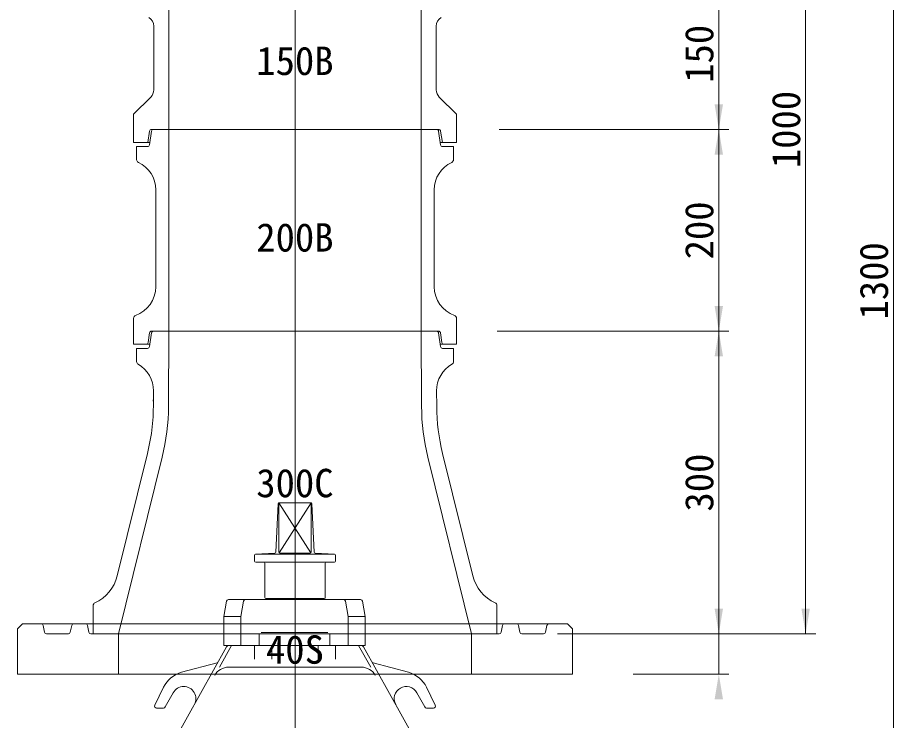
# Model space of a CAD drawing. Units: millimetres, scale not verified. Extents: x -6861 to 6861, y -3554 to 3095.
# Drawn here: x 2948 to 3816, y 85 to 782 of the extents above; entities that cross this region are included whole.
import ezdxf
from ezdxf.enums import TextEntityAlignment as Align

# ---------------------------------------------------------------- set-up
doc = ezdxf.new("R2010")
doc.units = ezdxf.units.MM
doc.header["$LTSCALE"] = 20
for name, color, linetype, lineweight in [('0-4_TEMP', 3, 'Continuous', 18), ('0-5_細線', 7, 'Continuous', 18), ('0-6_仕切弁', 7, 'Continuous', 18), ('0-7_寸法', 1, 'Continuous', 18)]:
    doc.layers.add(name, color=color, linetype=linetype, lineweight=lineweight)
doc.layers.add('0-8_注釈', color=1, linetype='Continuous')
doc.styles.add('ＭＳ ゴシック', font='')
doc.styles.get('ＭＳ ゴシック').set_extended_font_data('MS Gothic')

msp = doc.modelspace()

# ---------------------------------------------------------------- linework, layer by layer
at = {"layer": '0-4_TEMP'}
for p, q in [((3222.8, 870.78), (3222.8, 657.78)), ((3222.8, 820.78), (3222.8, 657.78)), ((3222.8, 670.78), (3222.8, 457.78)), ((3222.8, 670.78), (3222.8, 457.78)), ((3222.8, 470.78), (3222.8, 170.78)), ((3222.8, 448.51), (3222.8, -524.63)), ((3222.8, -429.22), (3222.8, 325.78))]:
    msp.add_line(p, q, dxfattribs=at)
at = {"layer": '0-5_細線'}
for p, q in [((3097.8, 820.78), (3097.8, 670.78)), ((3347.8, 820.78), (3347.8, 670.78)), ((3082.8, 709.92), (3082.8, 773.06)), ((3362.8, 773.06), (3362.8, 709.92)), ((3062.8, 685.78), (3079.87, 702.85)), ((3365.73, 702.85), (3382.8, 685.78)), ((3062.8, 685.78), (3062.8, 657.78)), ((3382.8, 685.78), (3382.8, 657.78)), ((3078.54, 669.08), (3076.8, 657.78)), ((3078.55, 655.49), (3080.55, 669.07)), ((3080.51, 670.78), (3222.8, 670.78)), ((3082.52, 670.78), (3363.07, 670.78)), ((3097.8, 670.78), (3097.8, 470.78)), ((3365.08, 670.78), (3222.8, 670.78)), ((3347.8, 670.78), (3347.8, 470.78)), ((3365.05, 669.07), (3367.05, 655.49)), ((3367.06, 669.08), (3368.8, 657.78)), ((3062.8, 657.78), (3078.89, 657.78)), ((3076.57, 653.78), (3065.8, 653.78)), ((3065.8, 640.75), (3065.8, 653.78)), ((3366.71, 657.78), (3382.8, 657.78)), ((3379.8, 653.78), (3369.02, 653.78)), ((3379.8, 653.78), (3379.8, 640.75)), ((3084.8, 514.69), (3084.8, 610.87)), ((3360.8, 610.87), (3360.8, 514.69)), ((3062.8, 457.78), (3062.8, 483.58)), ((3382.8, 483.58), (3382.8, 457.78)), ((3078.55, 469.05), (3077.21, 459.5)), ((3078.55, 455.49), (3080.55, 469.07)), ((3080.54, 470.78), (3222.8, 470.78)), ((3082.52, 470.78), (3363.07, 470.78)), ((3097.43, 396.44), (3097.8, 470.78)), ((3365.06, 470.78), (3222.8, 470.78)), ((3348.17, 396.44), (3347.8, 470.78)), ((3365.05, 469.07), (3367.05, 455.49)), ((3367.04, 469.05), (3368.38, 459.5)), ((3062.8, 457.78), (3078.89, 457.78)), ((3065.8, 453.78), (3076.57, 453.78)), ((3065.8, 453.78), (3065.8, 440.58)), ((3366.71, 457.78), (3382.8, 457.78)), ((3379.8, 453.78), (3369.02, 453.78)), ((3379.8, 453.78), (3379.8, 440.58)), ((3082.5, 411.73), (3082.43, 396.52)), ((3363.18, 396.48), (3363.1, 411.74)), ((3076.57, 349.47), (3046.56, 228.22)), ((3399.03, 228.22), (3368.97, 349.66)), ((3047.8, 170.78), (3091.13, 345.86)), ((3397.8, 170.78), (3354.46, 345.86)), ((3022.8, 198.81), (3022.8, 170.78)), ((3422.8, 198.81), (3422.8, 170.78)), ((2973.12, 179.17), (2974.48, 172.38)), ((3000.12, 172.38), (3001.48, 179.17)), ((3015.16, 180.78), (3430.44, 180.78)), ((3017.12, 179.17), (3018.48, 172.38)), ((3428.48, 179.17), (3427.12, 172.38)), ((3430.44, 180.78), (3492.8, 180.78)), ((3430.44, 180.78), (3442.16, 180.78)), ((3445.48, 172.38), (3444.12, 179.17)), ((3472.48, 179.17), (3471.12, 172.38)), ((3497.8, 175.78), (3492.8, 180.78)), ((3497.8, 175.78), (3497.8, 130.78)), ((2976.44, 170.78), (2998.16, 170.78)), ((3222.8, 170.78), (3020.44, 170.78)), ((3022.8, 170.78), (3422.8, 170.78)), ((3047.8, 130.78), (3047.8, 170.78)), ((3222.8, 170.78), (3425.16, 170.78)), ((3397.8, 130.78), (3397.8, 170.78)), ((3469.16, 170.78), (3447.44, 170.78)), ((2947.8, 130.78), (3497.8, 130.78))]:
    msp.add_line(p, q, dxfattribs=at)
for points in [[(2952.8, 180.78), (2947.8, 175.78), (2947.8, 130.78)], [(2952.8, 180.78), (3015.16, 180.78), (3003.44, 180.78)]]:
    msp.add_lwpolyline(points, dxfattribs=at)
for centre, radius, start, end in [((3072.8, 773.06), 10, 0, 59.534), ((3372.8, 773.06), 10, 120.466, 180), ((3072.8, 709.92), 10, 315, 0), ((3372.8, 709.92), 10, 180, 225), ((3080.51, 668.78), 2, 90, 171.253), ((3082.52, 668.78), 2, 90, 171.634), ((3363.07, 668.78), 2, 8.366, 90), ((3365.08, 668.78), 2, 8.747, 90), ((3076.57, 655.78), 2, 270, 351.633), ((3369.02, 655.78), 2, 188.367, 270), ((3068.8, 640.75), 3, 180, 244.897), ((3054.8, 610.87), 30, 0, 64.897), ((3390.8, 610.87), 30, 115.103, 180), ((3376.8, 640.75), 3, 295.103, 0), ((3054.8, 514.69), 30, 289.471, 0), ((3390.8, 514.69), 30, 180, 250.529), ((3065.8, 483.58), 3, 109.47, 179.998), ((3379.8, 483.58), 3, 0.002, 70.53), ((3080.54, 468.78), 2, 90, 172.001), ((3082.52, 468.78), 2, 90, 171.634), ((3363.07, 468.78), 2, 8.366, 90), ((3365.06, 468.78), 2, 7.999, 90), ((3075.23, 459.78), 2, 270, 352.001), ((3076.57, 455.78), 2, 270, 351.633), ((3369.02, 455.78), 2, 188.367, 270), ((3370.36, 459.78), 2, 187.999, 270), ((3068.8, 440.58), 3, 180, 240.41), ((3052.5, 411.88), 30, 359.713, 60.41), ((3393.1, 411.89), 30, 119.608, 180.287), ((3376.8, 440.58), 3, 299.608, 0), ((2882.43, 397.52), 200, 346.099, 1.51), ((2882.43, 397.52), 215, 346.099, 359.713), ((3563.17, 397.52), 215, 180.287, 193.901), ((3563.17, 397.48), 200, 180.287, 193.833), ((3007.73, 237.83), 40, 294.84, 346.099), ((3437.86, 237.83), 40, 193.901, 245.161), ((3025.8, 198.81), 3, 114.838, 179.998), ((3419.8, 198.81), 3, 0.002, 65.162), ((2971.16, 178.78), 2, 11.309, 90), ((3003.44, 178.78), 2, 90, 168.691), ((3015.16, 178.78), 2, 11.309, 90), ((3430.44, 178.78), 2, 90, 168.691), ((3442.16, 178.78), 2, 11.309, 90), ((3474.44, 178.78), 2, 90, 168.691), ((2976.44, 172.78), 2, 191.309, 270), ((2998.16, 172.78), 2, 270, 348.691), ((3020.44, 172.78), 2, 191.309, 270), ((3425.16, 172.78), 2, 270, 348.691), ((3447.44, 172.78), 2, 191.309, 270), ((3469.16, 172.78), 2, 270, 348.691)]:
    msp.add_arc(centre, radius, start, end, dxfattribs=at)
at = {"layer": '0-6_仕切弁'}
for p, q in [((3203.84, 251.68), (3206, 299.82)), ((3206.8, 300.75), (3238.57, 251.14)), ((3206.8, 251.78), (3206.8, 300.75)), ((3207, 300.78), (3238.59, 300.78)), ((3238.8, 300.75), (3207.03, 251.14)), ((3238.8, 251.78), (3238.8, 300.75)), ((3239.59, 299.82), (3241.76, 251.68)), ((3182.8, 242.78), (3182.8, 248.78)), ((3202.89, 250.73), (3183.75, 249.78)), ((3183.8, 249.78), (3261.8, 249.78)), ((3237.8, 250.78), (3207.8, 250.78)), ((3242.71, 250.73), (3261.85, 249.78)), ((3262.8, 248.78), (3262.8, 242.78)), ((3183.8, 241.78), (3261.8, 241.78)), ((3192.8, 240.78), (3192.8, 206.78)), ((3252.8, 240.78), (3252.8, 206.78)), ((3152.32, 188.11), (3154.82, 203.11)), ((3156.8, 204.78), (3287.8, 204.78)), ((3171.63, 203.11), (3169.13, 188.11)), ((3193.8, 205.78), (3251.8, 205.78)), ((3205.47, 204.78), (3206.05, 205.78)), ((3239.55, 205.78), (3240.12, 204.78)), ((3272.96, 203.11), (3275.46, 188.11)), ((3289.77, 203.11), (3292.27, 188.11)), ((3169.1, 187.94), (3152.3, 187.94)), ((3152.3, 159.28), (3152.3, 187.78)), ((3169.1, 187.78), (3169.1, 159.28)), ((3275.49, 187.94), (3292.29, 187.94)), ((3275.49, 187.78), (3275.49, 159.28)), ((3292.3, 187.78), (3292.3, 159.28)), ((3187.14, 170.28), (3187.14, 159.28)), ((3189.14, 172.28), (3255.45, 172.28)), ((3257.45, 170.28), (3257.45, 159.28)), ((3155.04, 157.82), (3083.94, 31.04)), ((3159.87, 159.28), (3147.81, 137.78)), ((3152.3, 159.28), (3292.3, 159.28)), ((3155.3, 158.8), (3155.3, 159.28)), ((3182.7, 159.28), (3182.7, 145.78)), ((3199.88, 159.28), (3199.88, 145.78)), ((3245.71, 159.28), (3245.71, 145.78)), ((3262.9, 159.28), (3262.9, 145.78)), ((3285.73, 159.28), (3297.78, 137.78)), ((3290.3, 158.8), (3290.3, 159.28)), ((3290.55, 157.82), (3361.65, 31.04)), ((3145.51, 142.06), (3110.43, 132.66)), ((3300.08, 142.06), (3335.16, 132.66)), ((3288.41, 137.78), (3157.18, 137.78)), ((3083.87, 100.15), (3092.51, 117.88)), ((3361.73, 100.15), (3353.08, 117.88)), ((3094.15, 98.3), (3102.08, 112.45)), ((3351.45, 98.3), (3343.51, 112.45)), ((3085.67, 97.28), (3092.4, 97.28)), ((3359.93, 97.28), (3353.19, 97.28))]:
    msp.add_line(p, q, dxfattribs=at)
for centre, radius, start, end in [((3207, 299.78), 1, 90, 177.423), ((3238.59, 299.78), 1, 2.577, 90), ((3207.8, 251.78), 1, 180, 270), ((3237.8, 251.78), 1, 270, 0), ((3183.8, 248.78), 1, 90, 180), ((3202.84, 251.73), 1, 272.859, 357.423), ((3242.75, 251.73), 1, 182.577, 267.141), ((3261.8, 248.78), 1, 0, 90), ((3183.8, 242.78), 1, 180, 270), ((3191.8, 240.78), 1, 0, 90), ((3253.8, 240.78), 1, 90, 180), ((3261.8, 242.78), 1, 270, 0), ((3156.8, 202.78), 2, 90, 170.538), ((3173.6, 202.78), 2, 90, 170.538), ((3193.8, 206.78), 1, 180, 270), ((3251.8, 206.78), 1, 270, 0), ((3270.99, 202.78), 2, 9.462, 90), ((3287.8, 202.78), 2, 9.462, 90), ((3154.3, 187.78), 2, 170.538, 180), ((3171.1, 187.78), 2, 170.538, 180), ((3273.49, 187.78), 2, 0, 9.462), ((3290.3, 187.78), 2, 0, 9.462), ((3153.3, 158.8), 2, 330.717, 0), ((3121.43, 200.17), 53.87, 308.956, 310.618), ((3324.17, 200.17), 53.87, 229.382, 231.044), ((3292.3, 158.8), 2, 180, 209.283), ((3144.99, 143.99), 2, 285, 330.717), ((3300.6, 143.99), 2, 209.283, 255), ((3117.68, 105.61), 28, 105, 154.008), ((3157.18, 121.78), 16, 90, 150.717), ((3288.41, 121.78), 16, 29.283, 90), ((3327.91, 105.61), 28, 25.992, 75), ((3112.55, 106.58), 12, 330.717, 150.717), ((3333.05, 106.58), 12, 29.283, 209.283), ((3085.67, 99.28), 2, 154.008, 270), ((3092.4, 99.28), 2, 270, 330.717), ((3353.19, 99.28), 2, 209.283, 270), ((3359.93, 99.28), 2, 270, 25.992)]:
    msp.add_arc(centre, radius, start, end, dxfattribs=at)
at = {"layer": '0-7_寸法'}
for p, q in [((3642.74, 130.78), (3642.74, 1170.78)), ((3728.79, 170.78), (3728.79, 1170.78)), ((3815.84, -129.22), (3815.84, 1170.78)), ((3425.08, 670.78), (3652.74, 670.78)), ((3425.16, 670.77), (3652.74, 670.77)), ((3423.07, 470.78), (3652.74, 470.78)), ((3423.07, 470.78), (3652.74, 470.78)), ((3482.8, 170.78), (3738.79, 170.78)), ((3482.8, 170.78), (3652.74, 170.78)), ((3482.8, 170.78), (3652.74, 170.78)), ((3557.8, 130.78), (3652.74, 130.78))]:
    msp.add_line(p, q, dxfattribs=at)
for points in [[(3638.57, 695.77), (3642.74, 670.77), (3646.9, 695.77)], [(3638.57, 645.78), (3642.74, 670.78), (3646.9, 645.78)], [(3638.57, 495.78), (3642.74, 470.78), (3646.9, 495.78)], [(3638.57, 445.78), (3642.74, 470.78), (3646.9, 445.78)], [(3638.57, 195.78), (3642.74, 170.78), (3646.9, 195.78)], [(3638.57, 195.78), (3642.74, 170.78), (3646.9, 195.78)], [(3724.63, 195.78), (3728.79, 170.78), (3732.96, 195.78)], [(3638.57, 105.78), (3642.74, 130.78), (3646.9, 105.78)]]:
    msp.add_solid(points, dxfattribs=at)

# ---------------------------------------------------------------- texts
at = {"layer": '0-7_寸法', "style": 'ＭＳ ゴシック'}
for s, p in [('150', (3645.78, 716.98)), ('1000', (3731.83, 632.38)), ('200', (3645.78, 541.98)), ('1300', (3818.88, 482.38)), ('300', (3645.78, 291.98))]:
    msp.add_text(s, height=28.15, rotation=90, dxfattribs=at).set_placement(p, align=Align.BOTTOM_LEFT)
at = {"layer": '0-8_注釈', "style": 'ＭＳ ゴシック'}
for s, p in [('150B', (3184.4, 716.24)), ('200B', (3184.4, 541.24)), ('300C', (3184.4, 297.74)), ('40S', (3194, 132.74))]:
    msp.add_text(s, height=28.15, dxfattribs=at).set_placement(p, align=Align.BOTTOM_LEFT)

doc.saveas('drawing.dxf')
